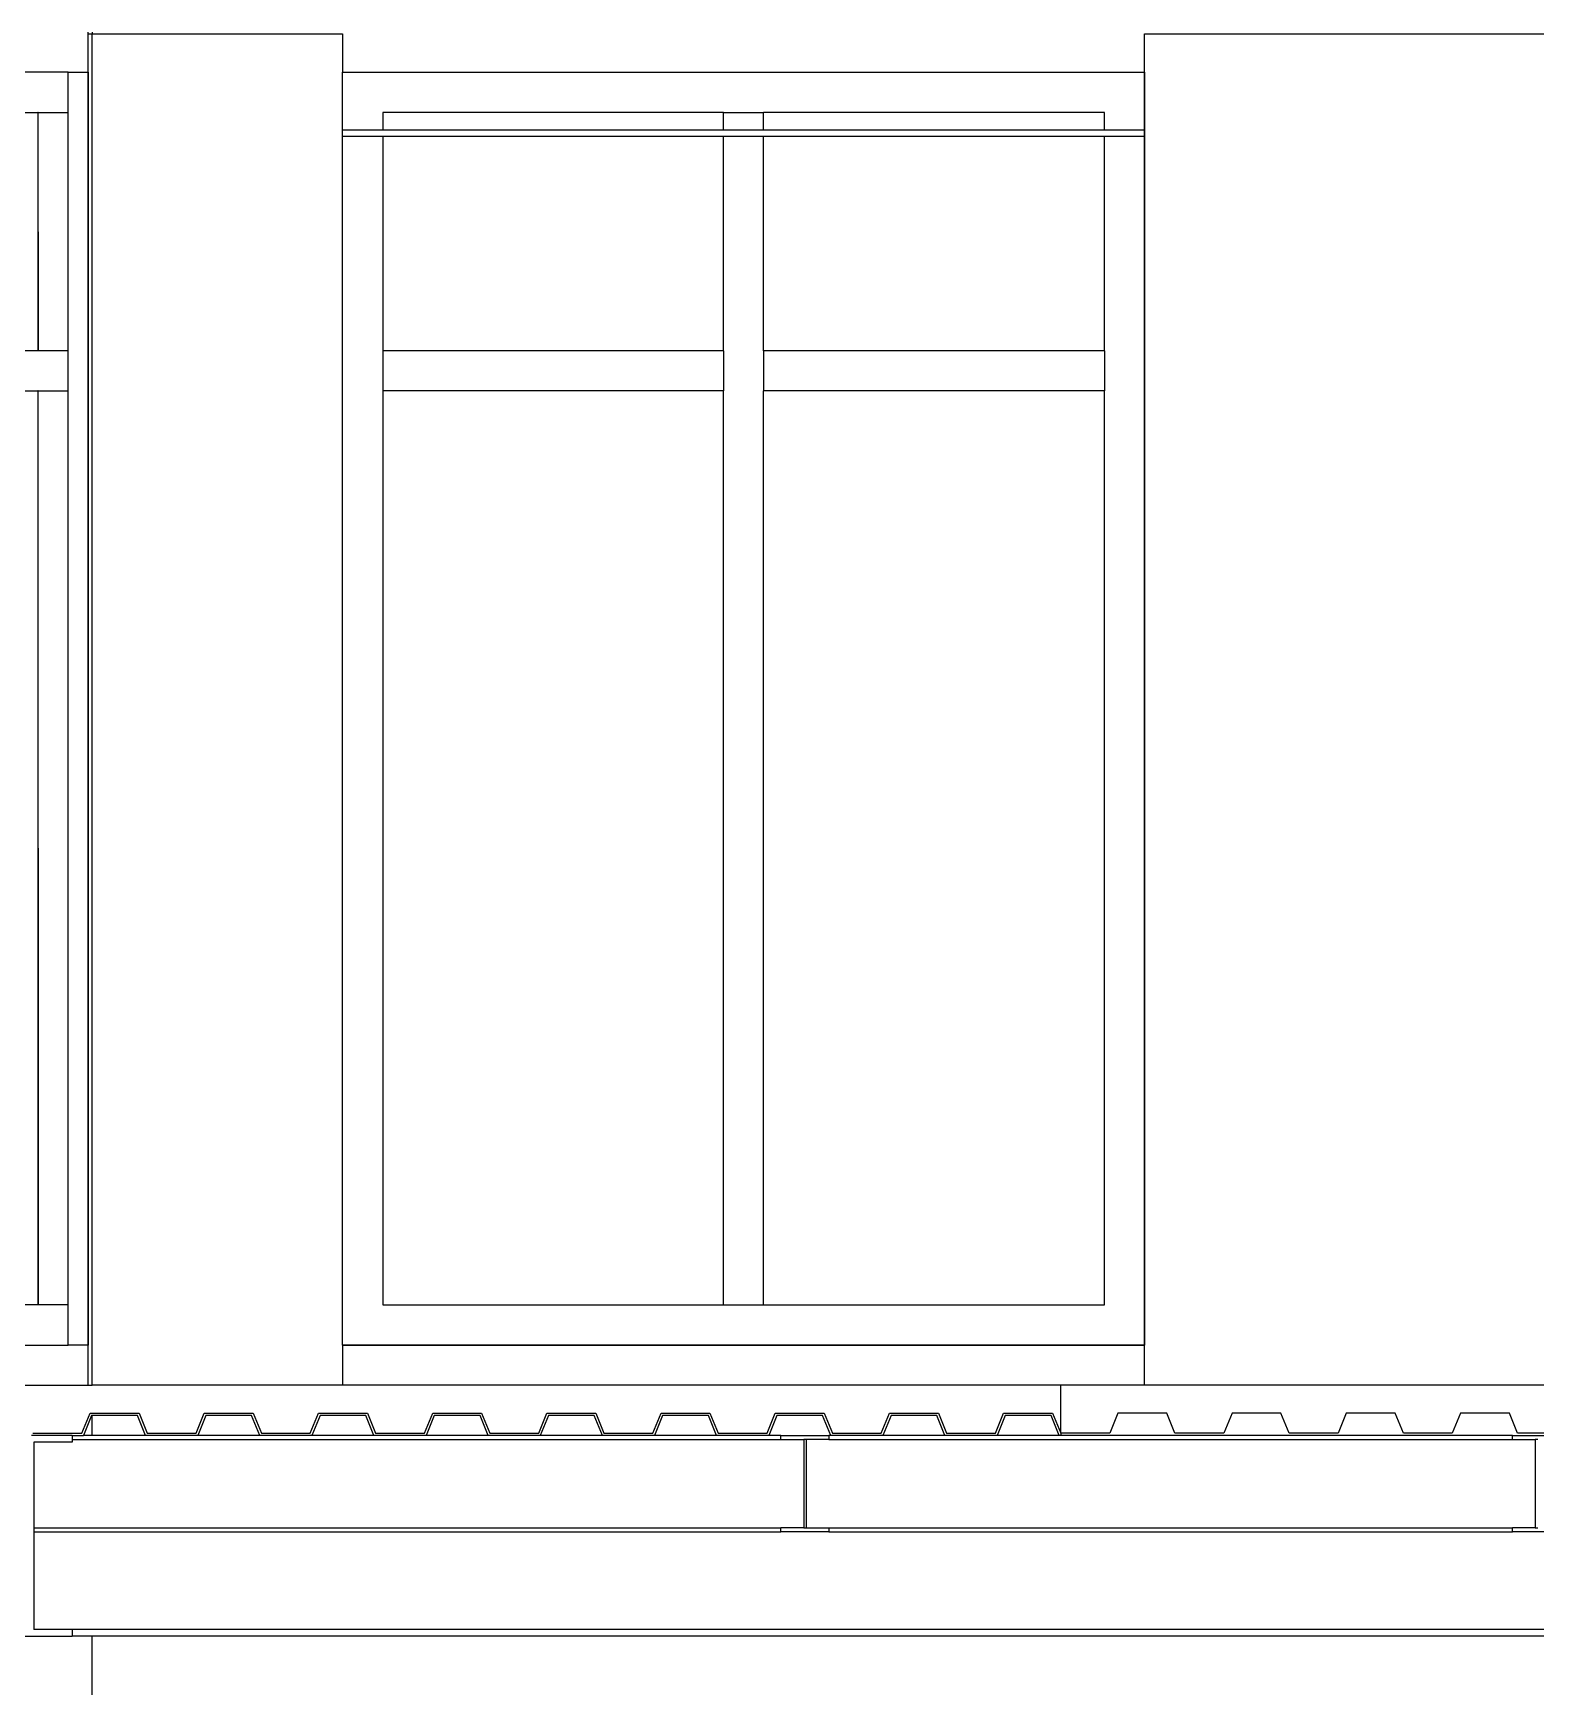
# Model space of a CAD drawing. Extents: x -34 to 34, y -12.8 to 11.9.
# Drawn here: x -26.724 to -22.976, y 5.143 to 9.268 of the extents above; entities that cross this region are included whole.
import ezdxf

# ---------------------------------------------------------------- set-up
doc = ezdxf.new("R2010")
doc.units = 0
doc.layers.get('0').update_dxf_attribs({"linetype": 'CONTINUOUS'})
doc.layers.add('SECTIONCUTEDGES', color=7, linetype='CONTINUOUS')

msp = doc.modelspace()

# ---------------------------------------------------------------- linework, layer by layer
for p, q in [((-26.5872, 9.2655), (-26.5772, 9.2655)), ((-26.5772, 9.2697), (-26.5772, 9.2655)), ((-26.5772, 5.8955), (-26.5772, 9.2655)), ((-26.5772, 9.2655), (-25.9522, 9.2655)), ((-25.9522, 9.2655), (-25.9522, 9.1697)), ((-23.9522, 9.2655), (-22.8022, 9.2655)), ((-23.9522, 9.1697), (-23.9522, 9.2655)), ((-26.5872, 5.9955), (-26.5872, 9.1697)), ((-26.5872, 9.1697), (-26.5872, 5.9955)), ((-25.9522, 9.1697), (-23.9522, 9.1697)), ((-25.9522, 9.0257), (-25.9522, 9.1697)), ((-25.9522, 9.1697), (-23.9522, 9.1697)), ((-25.9522, 5.9955), (-25.9522, 9.1697)), ((-23.9522, 9.0257), (-23.9522, 9.1697)), ((-23.9522, 9.1697), (-23.9522, 5.9955)), ((-26.6372, 8.4755), (-26.6372, 9.0697)), ((-25.8522, 9.0697), (-25.8522, 9.0257)), ((-25.0022, 9.0697), (-25.8522, 9.0697)), ((-25.0022, 9.0697), (-24.9022, 9.0697)), ((-25.0022, 9.0257), (-25.0022, 9.0697)), ((-24.9022, 9.0257), (-24.9022, 9.0697)), ((-24.0522, 9.0697), (-24.9022, 9.0697)), ((-24.0522, 9.0257), (-24.0522, 9.0697)), ((-25.8522, 9.0257), (-25.9522, 9.0257)), ((-25.9522, 9.0097), (-25.9522, 9.0257)), ((-25.8522, 9.0097), (-25.9522, 9.0097)), ((-25.9522, 5.9955), (-25.9522, 9.0097)), ((-25.0022, 9.0257), (-25.8522, 9.0257)), ((-25.8522, 9.0097), (-25.8522, 8.4755)), ((-25.0022, 9.0097), (-25.8522, 9.0097)), ((-24.9022, 9.0257), (-25.0022, 9.0257)), ((-25.0022, 8.4755), (-25.0022, 9.0097)), ((-24.9022, 9.0097), (-25.0022, 9.0097)), ((-24.0522, 9.0257), (-24.9022, 9.0257)), ((-24.9022, 8.4755), (-24.9022, 9.0097)), ((-24.0522, 9.0097), (-24.9022, 9.0097)), ((-23.9522, 9.0257), (-24.0522, 9.0257)), ((-24.0522, 8.4755), (-24.0522, 9.0097)), ((-23.9522, 9.0097), (-24.0522, 9.0097)), ((-23.9522, 9.0097), (-23.9522, 9.0257)), ((-23.9522, 5.9955), (-23.9522, 9.0097)), ((-25.0022, 8.4755), (-25.8522, 8.4755)), ((-25.8522, 8.4755), (-25.8522, 8.3755)), ((-25.0022, 8.4755), (-25.0022, 8.3755)), ((-24.0522, 8.4755), (-24.9022, 8.4755)), ((-24.9022, 8.4755), (-24.9022, 8.3755)), ((-24.0522, 8.4755), (-24.0522, 8.3755)), ((-26.6372, 6.0955), (-26.6372, 8.3755)), ((-25.0022, 8.3755), (-25.8522, 8.3755)), ((-25.8522, 8.3755), (-25.8522, 6.0955)), ((-25.0022, 6.0955), (-25.0022, 8.3755)), ((-24.0522, 8.3755), (-24.9022, 8.3755)), ((-24.9022, 6.0955), (-24.9022, 8.3755)), ((-24.0522, 6.0955), (-24.0522, 8.3755)), ((-25.8522, 6.0955), (-25.0022, 6.0955)), ((-25.0022, 6.0955), (-24.9022, 6.0955)), ((-24.9022, 6.0955), (-24.0522, 6.0955)), ((-25.9522, 5.9955), (-23.9522, 5.9955)), ((-25.9522, 5.9955), (-25.9522, 5.8955)), ((-23.9522, 5.9955), (-25.9522, 5.9955)), ((-23.9522, 5.8955), (-23.9522, 5.9955)), ((-26.5772, 5.7697), (-26.5772, 5.8197)), ((-26.6272, 5.7599), (-24.8591, 5.7599)), ((-26.5772, 5.7697), (-26.5986, 5.7697)), ((-26.4437, 5.7697), (-26.5772, 5.7697)), ((-26.1589, 5.7697), (-26.3138, 5.7697)), ((-25.874, 5.7697), (-26.0289, 5.7697)), ((-25.5892, 5.7697), (-25.744, 5.7697)), ((-25.3043, 5.7697), (-25.4592, 5.7697)), ((-25.0194, 5.7697), (-25.1743, 5.7697)), ((-24.8591, 5.7697), (-24.8895, 5.7697)), ((-24.7346, 5.7697), (-24.7391, 5.7697)), ((-24.7391, 5.7599), (-23.0341, 5.7599)), ((-24.4497, 5.7697), (-24.6046, 5.7697)), ((-24.1649, 5.7697), (-24.3198, 5.7697)), ((-23.0341, 5.7697), (-24.1609, 5.7697)), ((-26.7222, 5.5395), (-24.8591, 5.5395)), ((-26.7222, 5.5297), (-24.8591, 5.5297)), ((-24.7391, 5.5395), (-23.0341, 5.5395)), ((-24.7391, 5.5297), (-23.0341, 5.5297)), ((-19.3241, 5.2857), (-26.6272, 5.2857)), ((-26.5772, 5.2697), (-26.6272, 5.2697)), ((-26.5772, 2.2505), (-26.5772, 5.2697)), ((-19.3241, 5.2697), (-26.5772, 5.2697))]:
    msp.add_line(p, q)
at = {"layer": 'SECTIONCUTEDGES'}
for p, q in [((-26.5872, 9.2655), (-26.5872, 9.2697)), ((-26.5872, 9.1697), (-26.5872, 9.2655)), ((-26.6372, 9.1697), (-26.7872, 9.1697)), ((-26.6372, 9.1697), (-26.5872, 9.1697)), ((-26.6372, 9.0697), (-26.6372, 9.1697)), ((-26.7872, 9.0697), (-26.7122, 9.0697)), ((-26.7122, 9.0697), (-26.7119, 8.4755)), ((-26.7119, 9.0697), (-26.7122, 9.0697)), ((-26.7119, 9.0697), (-26.6372, 9.0697)), ((-26.7119, 8.4755), (-26.7119, 9.0697)), ((-26.7119, 8.4755), (-26.7872, 8.4755)), ((-26.6372, 8.4755), (-26.7119, 8.4755)), ((-26.6372, 8.3755), (-26.6372, 8.4755)), ((-26.7872, 8.3755), (-26.7122, 8.3755)), ((-26.7122, 8.3755), (-26.7119, 6.0955)), ((-26.7119, 8.3755), (-26.7122, 8.3755)), ((-26.7119, 8.3755), (-26.6372, 8.3755)), ((-26.7119, 6.0955), (-26.7119, 8.3755)), ((-26.7119, 6.0955), (-26.7872, 6.0955)), ((-26.6372, 6.0955), (-26.7119, 6.0955)), ((-26.6372, 5.9955), (-26.6372, 6.0955)), ((-26.7872, 5.9955), (-26.6372, 5.9955)), ((-26.5872, 5.9955), (-26.6372, 5.9955)), ((-26.5872, 5.8955), (-26.5872, 5.9955)), ((-26.7872, 5.8955), (-26.5872, 5.8955)), ((-26.5872, 5.8955), (-26.5772, 5.8955)), ((-25.9522, 5.8955), (-26.5772, 5.8955)), ((-24.1609, 5.8955), (-25.9522, 5.8955)), ((-24.1609, 5.7755), (-24.1609, 5.8955)), ((-23.9522, 5.8955), (-24.1609, 5.8955)), ((-22.8022, 5.8955), (-23.9522, 5.8955)), ((-26.6026, 5.7755), (-26.5822, 5.8255)), ((-26.5783, 5.8197), (-26.5986, 5.7697)), ((-26.5822, 5.8255), (-26.4601, 5.8255)), ((-26.5772, 5.8197), (-26.5783, 5.8197)), ((-26.4641, 5.8197), (-26.5772, 5.8197)), ((-26.4437, 5.7697), (-26.4641, 5.8197)), ((-26.4601, 5.8255), (-26.4398, 5.7755)), ((-26.3177, 5.7755), (-26.2974, 5.8255)), ((-26.2934, 5.8197), (-26.3138, 5.7697)), ((-26.2974, 5.8255), (-26.1753, 5.8255)), ((-26.1792, 5.8197), (-26.2934, 5.8197)), ((-26.1589, 5.7697), (-26.1792, 5.8197)), ((-26.1753, 5.8255), (-26.1549, 5.7755)), ((-26.0328, 5.7755), (-26.0125, 5.8255)), ((-26.0086, 5.8197), (-26.0289, 5.7697)), ((-26.0125, 5.8255), (-25.8904, 5.8255)), ((-25.8944, 5.8197), (-26.0086, 5.8197)), ((-25.874, 5.7697), (-25.8944, 5.8197)), ((-25.8904, 5.8255), (-25.8701, 5.7755)), ((-25.748, 5.7755), (-25.7276, 5.8255)), ((-25.7237, 5.8197), (-25.744, 5.7697)), ((-25.7276, 5.8255), (-25.6056, 5.8255)), ((-25.6095, 5.8197), (-25.7237, 5.8197)), ((-25.5892, 5.7697), (-25.6095, 5.8197)), ((-25.6056, 5.8255), (-25.5852, 5.7755)), ((-25.4631, 5.7755), (-25.4428, 5.8255)), ((-25.4388, 5.8197), (-25.4592, 5.7697)), ((-25.4428, 5.8255), (-25.3207, 5.8255)), ((-25.3247, 5.8197), (-25.4388, 5.8197)), ((-25.3043, 5.7697), (-25.3247, 5.8197)), ((-25.3207, 5.8255), (-25.3004, 5.7755)), ((-25.1783, 5.7755), (-25.1579, 5.8255)), ((-25.154, 5.8197), (-25.1743, 5.7697)), ((-25.1579, 5.8255), (-25.0359, 5.8255)), ((-25.0398, 5.8197), (-25.154, 5.8197)), ((-25.0194, 5.7697), (-25.0398, 5.8197)), ((-25.0359, 5.8255), (-25.0155, 5.7755)), ((-24.8934, 5.7755), (-24.8731, 5.8255)), ((-24.8691, 5.8197), (-24.8895, 5.7697)), ((-24.8731, 5.8255), (-24.751, 5.8255)), ((-24.7549, 5.8197), (-24.8691, 5.8197)), ((-24.7346, 5.7697), (-24.7549, 5.8197)), ((-24.751, 5.8255), (-24.7306, 5.7755)), ((-24.6086, 5.7755), (-24.5882, 5.8255)), ((-24.5843, 5.8197), (-24.6046, 5.7697)), ((-24.5882, 5.8255), (-24.4661, 5.8255)), ((-24.4701, 5.8197), (-24.5843, 5.8197)), ((-24.4497, 5.7697), (-24.4701, 5.8197)), ((-24.4661, 5.8255), (-24.4458, 5.7755)), ((-24.3237, 5.7755), (-24.3034, 5.8255)), ((-24.2994, 5.8197), (-24.3198, 5.7697)), ((-24.3034, 5.8255), (-24.1813, 5.8255)), ((-24.1852, 5.8197), (-24.2994, 5.8197)), ((-24.1649, 5.7697), (-24.1852, 5.8197)), ((-24.1813, 5.8255), (-24.1609, 5.7755)), ((-24.0185, 5.8255), (-24.0389, 5.7755)), ((-23.8964, 5.8255), (-24.0185, 5.8255)), ((-23.8761, 5.7755), (-23.8964, 5.8255)), ((-23.7337, 5.8255), (-23.754, 5.7755)), ((-23.6116, 5.8255), (-23.7337, 5.8255)), ((-23.5912, 5.7755), (-23.6116, 5.8255)), ((-23.4488, 5.8255), (-23.4691, 5.7755)), ((-23.3267, 5.8255), (-23.4488, 5.8255)), ((-23.3064, 5.7755), (-23.3267, 5.8255)), ((-23.1639, 5.8255), (-23.1843, 5.7755)), ((-23.0419, 5.8255), (-23.1639, 5.8255)), ((-23.0215, 5.7755), (-23.0419, 5.8255)), ((-26.7246, 5.7755), (-26.6026, 5.7755)), ((-26.4398, 5.7755), (-26.3177, 5.7755)), ((-26.1549, 5.7755), (-26.0328, 5.7755)), ((-25.8701, 5.7755), (-25.748, 5.7755)), ((-25.5852, 5.7755), (-25.4631, 5.7755)), ((-25.3004, 5.7755), (-25.1783, 5.7755)), ((-25.0155, 5.7755), (-24.8934, 5.7755)), ((-24.7306, 5.7755), (-24.6086, 5.7755)), ((-24.4458, 5.7755), (-24.3237, 5.7755)), ((-24.0389, 5.7755), (-24.1609, 5.7755)), ((-24.1609, 5.7755), (-24.1609, 5.7697)), ((-23.754, 5.7755), (-23.8761, 5.7755)), ((-23.4691, 5.7755), (-23.5912, 5.7755)), ((-23.1843, 5.7755), (-23.3064, 5.7755)), ((-22.8994, 5.7755), (-23.0215, 5.7755)), ((-26.6272, 5.7697), (-26.7286, 5.7697)), ((-26.6272, 5.7537), (-26.7222, 5.7537)), ((-26.7222, 5.7537), (-26.7222, 5.5395)), ((-26.6272, 5.7697), (-26.5986, 5.7697)), ((-26.6272, 5.7697), (-26.6272, 5.7599)), ((-26.6272, 5.7599), (-26.6272, 5.7537)), ((-26.3138, 5.7697), (-26.4437, 5.7697)), ((-26.0289, 5.7697), (-26.1589, 5.7697)), ((-25.744, 5.7697), (-25.874, 5.7697)), ((-25.4592, 5.7697), (-25.5892, 5.7697)), ((-25.1743, 5.7697), (-25.3043, 5.7697)), ((-24.8895, 5.7697), (-25.0194, 5.7697)), ((-24.8591, 5.7599), (-24.8591, 5.7697)), ((-24.8591, 5.7697), (-24.7391, 5.7697)), ((-24.8591, 5.7599), (-24.8022, 5.7599)), ((-24.8022, 5.7599), (-24.8022, 5.5395)), ((-24.796, 5.7599), (-24.8022, 5.7599)), ((-24.7391, 5.7599), (-24.796, 5.7599)), ((-24.796, 5.7599), (-24.796, 5.5395)), ((-24.7391, 5.7697), (-24.7391, 5.7599)), ((-24.6046, 5.7697), (-24.7346, 5.7697)), ((-24.3198, 5.7697), (-24.4497, 5.7697)), ((-24.1609, 5.7697), (-24.1649, 5.7697)), ((-23.0341, 5.7599), (-23.0341, 5.7697)), ((-23.0341, 5.7697), (-22.9141, 5.7697)), ((-23.0341, 5.7599), (-22.9772, 5.7599)), ((-22.9772, 5.7599), (-22.9772, 5.5395)), ((-22.971, 5.7599), (-22.9772, 5.7599)), ((-26.7222, 5.5395), (-26.7222, 5.5297)), ((-26.7222, 5.5297), (-26.7222, 5.2857)), ((-24.8022, 5.5395), (-24.8591, 5.5395)), ((-24.8591, 5.5297), (-24.8591, 5.5395)), ((-24.7391, 5.5297), (-24.8591, 5.5297)), ((-24.8022, 5.5395), (-24.796, 5.5395)), ((-24.796, 5.5395), (-24.7391, 5.5395)), ((-24.7391, 5.5395), (-24.7391, 5.5297)), ((-22.9772, 5.5395), (-23.0341, 5.5395)), ((-23.0341, 5.5297), (-23.0341, 5.5395)), ((-22.9141, 5.5297), (-23.0341, 5.5297)), ((-22.9772, 5.5395), (-22.971, 5.5395)), ((-26.6272, 5.2857), (-26.7222, 5.2857)), ((-26.6272, 5.2857), (-26.6272, 5.2697)), ((-26.8272, 5.2697), (-26.6272, 5.2697))]:
    msp.add_line(p, q, dxfattribs=at)

doc.saveas('drawing.dxf')
